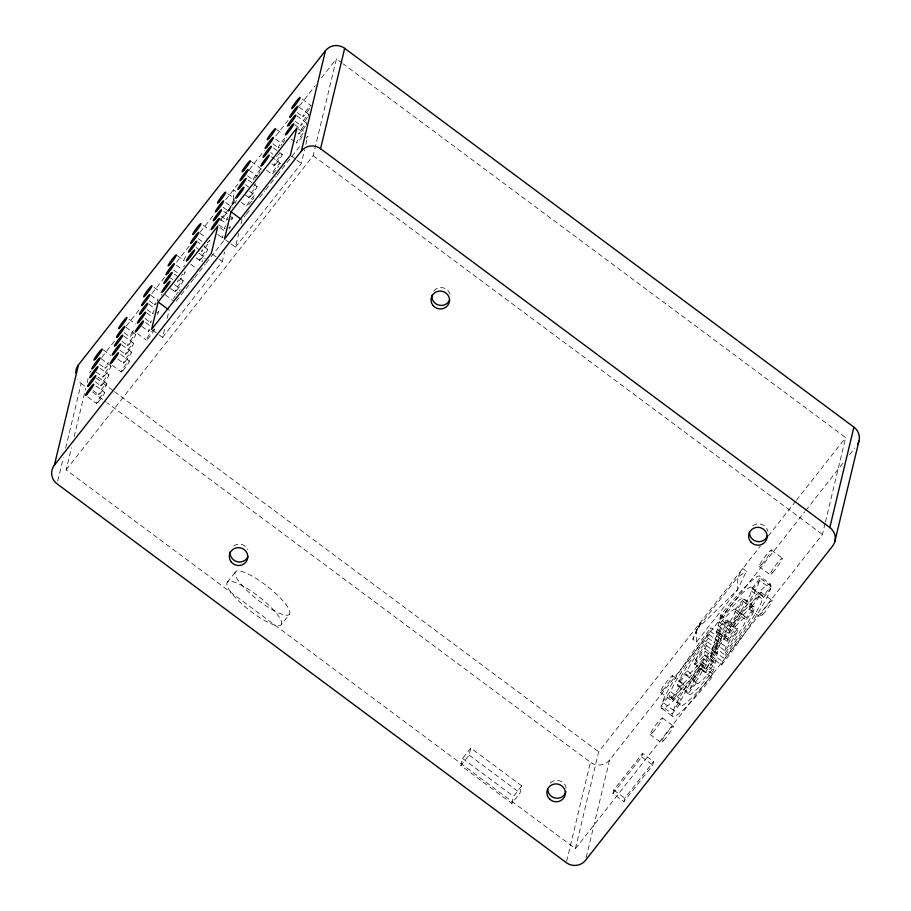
<?xml version="1.0" encoding="UTF-8"?>
<svg xmlns="http://www.w3.org/2000/svg" width="911" height="911" viewBox="0 0 911 911"><rect width="100%" height="100%" fill="white"/><g stroke="black" fill="none" stroke-linecap="round" stroke-linejoin="round"><path stroke-width="0.68" stroke-dasharray="4.55 3.42" d="M696.505 642.05L696.585 629.547L701.584 620.892L692.872 639.306L696.505 642.05L737.682 589.656L746.394 571.231L742.75 568.521L737.751 577.175L696.585 629.547L692.872 639.306M716.126 659.439L714.998 663.584A27.455 2.938 -53.4 0 1 705.239 672.352L694.296 664.21L702.563 653.119L713.529 661.432L716.126 659.439L705.171 651.285L702.563 653.119M705.239 672.352L713.529 661.432M57.746 481.11L63.36 457.732M65.672 448.11L81.181 383.474A13.722 13.244 13.5 0 1 77.617 379.557M825.081 523.404L822.428 534.472L575.41 848.665L66.161 469.86L71.479 447.722M74.144 436.654L85.771 388.223M87.092 382.688L88.094 378.543M159.311 334.986L162.591 337.434L164.561 329.247M167.18 318.326L169.15 310.139M162.591 337.434L222.284 261.503L224.584 251.948M231.064 243.966L235.437 247.223L238.716 233.569M241.016 224.015L241.996 219.927L245.503 215.463M235.437 247.223L301.313 163.445L304.593 149.791M305.902 144.337L307.861 136.138L306.107 138.381M66.161 469.86L313.19 155.679L336.444 58.816L342.149 63.064M460.886 765.547L462.583 758.499L470.816 748.033L521.741 785.908L520.044 792.957L511.811 803.422L460.886 765.547L469.131 755.071L470.816 748.033M511.811 803.422L513.508 796.385L521.741 785.908M566.653 861.282L590.43 762.268L107.452 403.015M575.41 848.665L598.664 751.803L760.343 546.144M586.172 857.581L609.607 759.945L804.766 511.731M612.932 793.583L613.786 790.065L642.597 753.408L653.551 761.55L652.709 765.069L623.887 801.726L612.932 793.583L641.754 756.927L642.597 753.408M623.887 801.726L624.73 798.207L653.551 761.55M661.215 705.706A82.366 8.803 -53.4 0 0 694.489 677.226L700.844 669.346L701.675 665.85L712.63 674.003L711.787 677.488L705.444 685.379A82.366 8.803 -53.4 0 1 672.17 713.86L661.215 705.706L669.574 695.082L680.358 703.725A68.632 7.334 -53.4 0 0 709.305 678.16L712.63 674.003M677.716 684.719L677.693 684.799A54.911 5.865 -53.4 0 0 700.536 664.825L702.518 662.343L703.372 658.801L714.326 666.954L713.472 670.485L711.491 672.967A54.911 5.865 -53.4 0 1 688.636 692.952L677.716 684.719L686.063 674.106L697.017 682.248L697.257 683.512A41.177 4.407 -53.4 0 0 713.233 668.287L714.326 666.954M694.296 664.21A27.455 2.938 -53.4 0 0 704.044 655.442L705.171 651.285M706.515 668.264L706.572 668.139A27.455 2.938 -53.4 0 1 715.75 653.62L718.392 649.976C717.367 657.503 710.261 662.126 706.515 668.264L695.56 660.122C699.306 653.973 706.412 649.349 707.448 641.834L724.143 654.44L723.3 657.97L712.345 649.828L713.199 646.286L715.089 643.792A41.177 4.407 -53.4 0 0 734.095 614.356L735.075 611.771L743.239 601.385L754.194 609.539L753.203 612.397A54.911 5.865 -53.4 0 1 728.606 650.944L723.3 657.97M678.889 681.326L687.406 670.166A41.177 4.407 -53.4 0 1 706.412 640.718L708.314 638.224L709.168 634.682L720.111 642.824L719.269 646.366L717.367 648.86A41.177 4.407 -53.4 0 0 698.361 678.308L689.843 689.468L678.889 681.326L679.264 680.255A54.911 5.865 -53.4 0 1 703.861 641.72L709.168 634.682M662.525 702.142L671.27 690.014A68.632 7.334 -53.4 0 1 701.755 642.096L710.022 631.118L710.865 627.611L721.808 635.764L720.965 639.271L712.709 650.238A68.632 7.334 -53.4 0 0 682.225 698.168L673.48 710.284L662.525 702.142L663.834 698.578A82.366 8.803 -53.4 0 1 701.379 640.126L710.865 627.611M710.648 656.899L711.491 653.392L719.747 642.414A68.632 7.334 -53.4 0 0 750.243 594.496L751.416 590.988L759.672 580.478L770.626 588.62L768.633 594.086A82.366 8.803 -53.4 0 1 731.089 652.527L721.603 665.041L710.648 656.899L720.134 644.384A82.366 8.803 -53.4 0 0 757.679 585.932L759.672 580.478M726.921 622.133L718.631 632.678L714.998 638.805L714.065 642.676L716.718 639.044A27.455 2.938 -53.4 0 0 725.885 624.525L726.921 622.133L737.876 630.275L736.84 632.667A27.455 2.938 -53.4 0 1 727.661 647.186L725.019 650.818L708.314 638.224M716.331 633.225L717.458 629.068A27.455 2.938 -53.4 0 1 726.204 620.391L737.796 628.488L727.285 641.367L716.331 633.225L726.841 620.334M718.141 625.709L718.984 622.167L720.977 619.696A54.911 5.865 -53.4 0 1 743.137 598.06L754.513 607.227L746.246 617.738L735.2 609.14A41.177 4.407 -53.4 0 0 719.223 624.365L718.141 625.709L729.085 633.851L730.178 632.507A41.177 4.407 -53.4 0 1 746.155 617.294L735.2 609.14M719.827 618.66L720.669 615.164L727.012 607.284A82.366 8.803 -53.4 0 1 759.523 575.991L770.478 584.145L771.036 586.194L762.837 596.637L751.882 588.483L751.154 587.014A68.632 7.334 -53.4 0 0 723.163 614.492L719.827 618.66L730.781 626.802L734.107 622.634A68.632 7.334 -53.4 0 1 762.097 595.156L751.154 587.014M721.603 665.041L722.446 661.534L730.702 650.568A68.632 7.334 -53.4 0 0 761.186 602.638L762.359 599.131L770.626 588.62M725.019 650.818L725.942 646.947L729.586 640.832L737.876 630.275M727.285 641.367L728.413 637.222A27.455 2.938 -53.4 0 1 737.147 628.533L737.796 628.488M729.085 633.851L729.939 630.31L731.92 627.838A54.911 5.865 -53.4 0 1 754.092 606.214M730.781 626.802L731.624 623.306L737.967 615.426A82.366 8.803 -53.4 0 1 770.478 584.145M825.412 522.026L845.681 437.61L343.288 63.918M669.574 695.082L669.403 695.583A68.632 7.334 -53.4 0 0 698.35 670.018L701.675 665.85M688.636 692.952L697.017 682.248M689.843 689.468L690.208 688.409A54.911 5.865 -53.4 0 1 714.805 649.862L720.111 642.824M743.239 601.385L742.249 604.255A54.911 5.865 -53.4 0 1 717.652 642.79L712.345 649.828M234.514 199.794L233.193 203.472L228.445 210.862L220.61 220.826M673.48 710.284L674.778 706.72A82.366 8.803 -53.4 0 1 712.322 648.268L721.808 635.764M754.194 609.539L746.029 619.913L745.05 622.498A41.177 4.407 -53.4 0 1 726.044 651.946L724.143 654.44M695.56 660.122L695.617 659.985A27.455 2.938 -53.4 0 1 704.795 645.478L707.448 641.834M183.635 260.512L186.539 254.374M228.445 210.862L234.833 197.357M89.426 373.009L91.18 370.766M101.736 357.34L114.934 340.555M126.367 326.013L140.442 308.112M151.875 293.558L165.073 276.773M176.506 262.231L190.581 244.33M200.226 232.066L214.244 214.244M225.632 199.76L237.919 184.136M249.352 169.583L264.304 150.566M275.737 136.024L288.058 120.354M299.491 105.813L315.331 85.668M321.481 77.834L336.444 58.816M220.929 219.073L233.193 203.472L233.512 189.727L237.156 192.437M176.165 301.199L193.724 278.868M194.601 277.753L205.134 264.361M206.023 263.233L224.448 239.787M246.38 214.336L249.899 209.872M259.555 197.585L264.828 190.877M265.705 189.761L276.249 176.358M277.126 175.242L300.835 145.077M227.26 582.3L235.494 571.835M281.203 624.741A34.322 8.279 38.2 0 0 245.207 587.299A34.322 8.279 38.2 0 0 236.291 598.527A34.322 8.279 38.2 0 0 281.203 624.741L289.436 614.265A34.322 8.279 38.2 0 0 253.44 576.822A34.322 8.279 38.2 0 0 244.524 588.05A34.322 8.279 38.2 0 0 289.436 614.265M768.269 536.078L795.542 501.392M796.419 500.276L845.681 437.61M805.643 510.604L843.449 462.526M849.599 454.703L854.871 447.996M735.291 609.596L743.558 599.074L743.137 598.06M751.882 588.483L760.639 577.346M672.17 713.86L680.517 703.235M703.372 658.801L702.29 660.145A41.177 4.407 -53.4 0 1 686.302 675.37L697.257 683.512M696.585 629.547L737.682 589.656L737.751 577.175L746.394 571.231M302.236 99.094L310.993 105.608A6.867 0.729 -53.4 0 0 310.116 106.166M299.024 107.077L308.875 114.41M297.35 112.565L302.816 116.631M296.906 115.891L306.768 123.213M295.232 121.368L300.71 125.433M294.8 124.693L303.557 131.207M298.011 128.815L305.675 134.509M291.008 138.973L294.287 141.421M313.19 155.679L822.428 534.472M276.591 129.487L283.162 134.373M275.566 139.11L281.043 143.175M291.452 156.111L295.836 159.368M296.929 160.177L301.313 163.445M272.799 143.767L278.276 147.844M273.459 147.912L278.925 151.989M280.03 152.797L282.216 154.426M270.681 152.581L272.867 154.21M271.341 156.715L280.098 163.228M271.854 163.832L274.04 165.46M266.456 170.186L271.933 174.263M251.402 161.589L261.263 168.922M771.366 550.016L782.31 558.158M249.295 170.391L256.959 176.096M247.61 175.869L253.087 179.945A6.867 0.729 -53.4 0 1 256.162 174.57A6.867 0.729 -53.4 0 1 261.081 168.945A6.867 0.729 -53.4 0 1 258.872 173.341M248.27 180.014L257.027 186.527M759.102 566.551L770.057 574.704M245.503 184.682L250.969 188.748M249.443 191.264L254.921 195.33M245.571 195.113L248.862 197.562M771.036 586.194L760.081 578.052L759.523 575.991M241.267 202.288L246.744 206.364M227.921 193.736L234.491 198.621M761.084 592.275L772.038 600.417M751.416 590.988L762.359 599.131M225.803 202.538L232.373 207.423M223.036 207.207L228.513 211.284M223.696 211.352L232.453 217.866M743.558 599.074L754.513 607.227M220.917 216.009L226.395 220.086M749.081 608.833L760.036 616.975M220.485 219.335L227.055 224.22M218.799 224.823L224.277 228.889M220.086 227.693L224.459 230.95M735.075 611.771L746.029 619.913M225.586 239.889L229.971 243.146M217.786 234.434L222.17 237.691M203.13 225.188L209.769 230.119M720.669 615.164L731.624 623.306M199.908 233.159L206.478 238.044M718.984 622.167L729.939 630.31M198.234 238.636L203.7 242.713M197.789 241.962L199.987 243.59M204.36 246.858L207.651 249.295M717.276 629.296L728.231 637.449M212.434 254.169L217.911 258.246M219.004 259.066L222.284 261.503M717.777 631.858L728.732 640M718.631 632.678L729.586 640.832M196.116 247.45L199.395 249.887M710.022 631.118L720.965 639.271M198.962 253.212L204.44 257.289M714.998 638.805L725.942 646.947M196.195 257.881L199.475 260.33M706.515 645.705L717.469 653.859M190.786 264.247L197.357 269.132M177.463 255.661L184.079 260.58M704.738 648.45L722.446 661.534M704.237 655.214L715.181 663.356M176.438 265.283L183.009 270.168M702.518 662.343L713.472 670.485M173.671 269.952L179.148 274.017M174.331 274.086L178.704 277.343M179.797 278.162L183.088 280.599M694.341 663.584L705.296 671.726M700.844 669.346L711.787 677.488M170.459 277.935L172.646 279.563M174.4 284.517L180.97 289.413M687.167 670.792L698.122 678.934M170.539 288.377L174.912 291.634M165.13 294.731L172.805 300.436M154.118 287.352L160.689 292.237M672.557 675.689L683.501 683.831M678.376 686.45L689.32 694.592M150.907 295.335L157.478 300.231M149.233 300.824L154.711 304.889M670.69 691.756L681.644 699.91M148.8 304.149L155.371 309.034M670.359 697.507L681.314 705.649M147.115 309.626L152.593 313.703M660.293 692.235L671.248 700.377M146.682 312.951L152.16 317.028M145.008 318.429L150.486 322.505M145.669 322.574L150.042 325.831M661.99 708.519L672.933 716.661M152.741 330.101L158.207 334.178M141.797 326.423L148.368 331.308M129.077 319.169L135.648 324.065M662.411 717.959L673.354 726.101M137.493 333.597L146.25 340.11M125.866 327.163L135.728 334.496M124.192 332.64L129.669 336.717M123.748 335.965L133.61 343.299M122.074 341.454L127.551 345.52M650.147 734.494L661.101 742.647M121.641 344.779L131.491 352.101M119.956 350.257L125.433 354.333M120.616 354.39L129.385 360.915M117.849 359.059L123.327 363.136M103.273 349.87L110.948 355.575M641.754 756.927L652.709 765.069M112.452 365.425L121.209 371.939M101.167 358.683L111.017 366.006M99.493 364.161L104.959 368.238M100.142 368.295L108.91 374.82M96.281 372.155L102.852 377.04M98.035 377.108L106.792 383.622M96.27 378.099L113.397 390.842M114.535 391.684L598.664 751.803M95.256 381.766L100.734 385.843M95.917 385.911L104.674 392.425M93.15 390.58L98.616 394.645M81.181 383.474L85.759 386.879M92.603 391.969L106.302 402.161M87.741 396.934L96.509 403.459M613.786 790.065L624.73 798.207M469.131 755.071L520.044 792.957M462.583 758.499L513.508 796.385M762.097 595.156L762.837 596.637M686.063 674.106L686.302 675.37M752.702 525.829A9.269 8.939 13.5 0 1 767.802 531.227M433.727 290.996A9.269 8.939 13.5 0 1 450.285 295.38M550.267 783.05A9.269 8.939 13.5 0 1 566.232 789.211M609.607 759.945A13.722 13.244 13.5 0 1 590.43 762.268M233.694 545.928A9.269 8.939 13.5 0 1 247.906 549.697M183.646 266.741A6.867 0.729 -53.4 0 1 184.705 265.454M275.589 170.505A6.867 0.729 -53.4 0 1 272.036 173.602A6.867 0.729 -53.4 0 1 277.821 165.301A6.867 0.729 -53.4 0 1 279.37 165.096M278.629 166.292A6.867 0.729 -53.4 0 1 277.707 167.658M306.551 124.124A6.867 0.729 -53.4 0 1 306.039 125.08M305.287 126.276A6.867 0.729 -53.4 0 1 299.252 133.871A6.867 0.729 -53.4 0 1 300.664 130.296A6.867 0.729 -53.4 0 1 306.46 123.315M154.426 329.087A6.867 0.729 -53.4 0 1 149.916 336.364A6.867 0.729 -53.4 0 1 146.477 339.199A6.867 0.729 -53.4 0 1 152.763 330.454M153.549 329.657A6.867 0.729 -53.4 0 1 154.118 329.19M279.825 152.9A6.867 0.729 -53.4 0 1 277.821 155.28M277.035 156.088A6.867 0.729 -53.4 0 1 276.466 156.555M257.836 174.775A6.867 0.729 -53.4 0 1 254.75 178.579M253.964 179.376A6.867 0.729 -53.4 0 1 253.395 179.843M173.534 298.58A6.867 0.729 -53.4 0 1 175.197 296.018M176.233 294.583A6.867 0.729 -53.4 0 1 178.362 291.862M179.308 290.78A6.867 0.729 -53.4 0 1 180.093 289.971M228.057 218.72A6.867 0.729 -53.4 0 1 227.272 219.517M226.702 219.984A6.867 0.729 -53.4 0 1 227.864 217.034M207.15 242.952A6.867 0.729 -53.4 0 1 209.405 241.688A6.867 0.729 -53.4 0 1 203.552 249.819A6.867 0.729 -53.4 0 1 202.322 249.66M203.984 247.097A6.867 0.729 -53.4 0 1 205.021 245.663M251.493 201.194A6.867 0.729 -53.4 0 1 246.847 205.704A6.867 0.729 -53.4 0 1 253.543 196.4A6.867 0.729 -53.4 0 1 252.529 199.76M308.658 115.321A6.867 0.729 -53.4 0 1 308.146 116.266M307.406 117.462A6.867 0.729 -53.4 0 1 301.37 125.069A6.867 0.729 -53.4 0 1 302.782 121.482A6.867 0.729 -53.4 0 1 308.567 114.513M309.524 108.66A6.867 0.729 -53.4 0 1 303.932 115.834A6.867 0.729 -53.4 0 1 303.773 114.399A6.867 0.729 -53.4 0 1 309.33 106.974M279.153 147.275A6.867 0.729 -53.4 0 1 281.704 141.979A6.867 0.729 -53.4 0 1 286.225 137.732M284.972 139.873A6.867 0.729 -53.4 0 1 283.014 142.674M281.932 144.097A6.867 0.729 -53.4 0 1 280.884 145.384M255.718 183.578A6.867 0.729 -53.4 0 1 253.588 186.299M153.469 313.133A6.867 0.729 -53.4 0 1 154.995 309.273M156.373 303.522A6.867 0.729 -53.4 0 1 156.18 301.837M157.102 300.471A6.867 0.729 -53.4 0 1 158.138 299.036M161.224 295.232A6.867 0.729 -53.4 0 1 162.01 294.435M158.343 311.573A6.867 0.729 -53.4 0 1 157.182 314.534M151.363 321.936A6.867 0.729 -53.4 0 1 151.215 320.649M156.988 312.849A6.867 0.729 -53.4 0 1 157.774 312.04M201.866 261.856A6.867 0.729 -53.4 0 1 202.925 260.557M204.656 258.667A6.867 0.729 -53.4 0 1 205.226 258.2M150.03 329.941A6.867 0.729 -53.4 0 1 149.837 328.256M230.79 219.232A6.867 0.729 -53.4 0 1 230.984 220.917M225.154 228.331A6.867 0.729 -53.4 0 1 225.757 225.837M302.258 136.445A6.867 0.729 -53.4 0 1 296.952 142.833A6.867 0.729 -53.4 0 1 298.239 139.554A6.867 0.729 -53.4 0 1 303.773 132.585M107.578 365.778A6.867 0.729 -53.4 0 1 104.936 367.953A6.867 0.729 -53.4 0 1 108.386 362.373M184.329 272.366A6.867 0.729 -53.4 0 1 183.726 274.86A6.867 0.729 -53.4 0 1 177.907 282.262A6.867 0.729 -53.4 0 1 178.499 279.768M181.54 275.555A6.867 0.729 -53.4 0 1 182.587 274.257M133.325 332.97A6.867 0.729 -53.4 0 1 129.635 336.444A6.867 0.729 -53.4 0 1 134.179 329.44M236.712 200.534A6.867 0.729 -53.4 0 1 236.461 201.16M235.949 202.117A6.867 0.729 -53.4 0 1 235.209 203.312M230.176 209.906A6.867 0.729 -53.4 0 1 229.39 210.714M228.82 211.181A6.867 0.729 -53.4 0 1 230.904 206.854A6.867 0.729 -53.4 0 1 236.37 200.352M228.672 228.035A6.867 0.729 -53.4 0 1 229.606 228.524M223.047 237.133A6.867 0.729 -53.4 0 1 222.899 235.835M104.514 375.662A6.867 0.729 -53.4 0 0 111.051 366.29A6.867 0.729 -53.4 0 0 105.243 372.622A6.867 0.729 -53.4 0 0 104.514 375.662M127.096 352.956A6.867 0.729 -53.4 0 0 133.644 343.584A6.867 0.729 -53.4 0 0 127.825 349.904A6.867 0.729 -53.4 0 0 127.096 352.956M129.214 344.153A6.867 0.729 -53.4 0 0 135.75 334.77A6.867 0.729 -53.4 0 0 129.943 341.101A6.867 0.729 -53.4 0 0 129.214 344.153M98.172 402.081A6.867 0.729 -53.4 0 0 104.708 392.709A6.867 0.729 -53.4 0 0 98.9 399.029A6.867 0.729 -53.4 0 0 98.172 402.081M124.989 361.769A6.867 0.729 -53.4 0 0 131.526 352.386A6.867 0.729 -53.4 0 0 125.718 358.718A6.867 0.729 -53.4 0 0 124.989 361.769M275.703 164.082A6.867 0.729 -53.4 0 0 282.251 154.711A6.867 0.729 -53.4 0 0 276.443 161.031A6.867 0.729 -53.4 0 0 275.703 164.082M176.575 290.256A6.867 0.729 -53.4 0 0 183.122 280.884A6.867 0.729 -53.4 0 0 177.303 287.216A6.867 0.729 -53.4 0 0 176.575 290.256M122.871 370.572A6.867 0.729 -53.4 0 0 129.408 361.189A6.867 0.729 -53.4 0 0 123.6 367.52A6.867 0.729 -53.4 0 0 122.871 370.572M100.278 393.279A6.867 0.729 -53.4 0 0 106.826 383.895A6.867 0.729 -53.4 0 0 101.019 390.227A6.867 0.729 -53.4 0 0 100.278 393.279M102.396 384.476A6.867 0.729 -53.4 0 0 108.933 375.093A6.867 0.729 -53.4 0 0 103.125 381.424A6.867 0.729 -53.4 0 0 102.396 384.476M201.137 258.952A6.867 0.729 -53.4 0 0 207.685 249.58A6.867 0.729 -53.4 0 0 201.866 255.9A6.867 0.729 -53.4 0 0 201.137 258.952M250.525 196.184A6.867 0.729 -53.4 0 0 257.061 186.812A6.867 0.729 -53.4 0 0 251.254 193.132A6.867 0.729 -53.4 0 0 250.525 196.184M652.64 732.444A10.294 1.105 -53.4 0 0 662.456 718.369A10.294 1.105 -53.4 0 0 653.734 727.866A10.294 1.105 -53.4 0 0 652.64 732.444M662.787 690.174A10.294 1.105 -53.4 0 0 672.603 676.11A10.294 1.105 -53.4 0 0 663.891 685.596A10.294 1.105 -53.4 0 0 662.787 690.174M761.596 564.501A10.294 1.105 -53.4 0 0 771.412 550.426A10.294 1.105 -53.4 0 0 762.689 559.923A10.294 1.105 -53.4 0 0 761.596 564.501M751.951 606.202A10.294 1.105 -53.4 0 0 761.289 592.48A10.294 1.105 -53.4 0 0 752.008 602.968A10.294 1.105 -53.4 0 0 751.951 606.202M673.741 698.316A10.294 1.105 -53.4 0 0 683.546 684.252A10.294 1.105 -53.4 0 0 674.835 693.749A10.294 1.105 -53.4 0 0 673.741 698.316M663.595 740.586A10.294 1.105 -53.4 0 0 673.4 726.522A10.294 1.105 -53.4 0 0 664.688 736.008A10.294 1.105 -53.4 0 0 663.595 740.586M762.906 614.356A10.294 1.105 -53.4 0 0 772.243 600.622A10.294 1.105 -53.4 0 0 762.962 611.122A10.294 1.105 -53.4 0 0 762.906 614.356M772.551 572.643A10.294 1.105 -53.4 0 0 782.355 558.58A10.294 1.105 -53.4 0 0 773.644 568.065A10.294 1.105 -53.4 0 0 772.551 572.643"/><path stroke-width="1.37" d="M853.914 427.145L829.819 527.526A13.722 13.244 13.5 0 1 832.529 546.144L585.511 860.326A13.722 13.244 13.5 0 1 566.323 862.66L57.086 483.855A13.722 13.244 13.5 0 1 54.364 465.236L78.471 364.855L325.489 50.674A13.722 13.244 13.5 0 1 344.677 48.34L853.914 427.145A13.722 13.244 13.5 0 1 857.615 444.317M158.195 301.985L151.636 329.292L211.341 253.36L217.888 226.065L158.195 301.985L168.045 309.319M231.041 211.785L224.493 239.081L290.358 155.291L296.918 127.995L231.041 211.785L240.903 219.107M54.364 465.236L301.393 151.055L325.489 50.674M829.819 527.526L320.57 148.732L344.677 48.34M834.852 541.51L858.948 441.129M767.438 535.839A9.269 8.939 13.5 0 1 749.491 531.887M565.982 791.534A9.269 8.939 13.5 0 1 547.739 789.416M449.704 299.97A9.269 8.939 13.5 0 1 431.939 295.266M301.393 151.055A13.722 13.244 13.5 0 1 320.57 148.732M247.974 556.553A9.269 8.939 13.5 0 1 230.21 551.85M75.715 372.918A13.722 13.244 13.5 0 1 78.471 364.855M750.846 541.965A9.269 8.939 13.5 0 0 766.595 539.369A9.269 8.939 13.5 0 0 756.176 527.423A9.269 8.939 13.5 0 0 750.846 541.965M549.777 799.243A9.269 8.939 13.5 0 0 565.127 795.052A9.269 8.939 13.5 0 0 553.489 784.212A9.269 8.939 13.5 0 0 549.777 799.243M432.998 305.413A9.269 8.939 13.5 0 0 448.861 303.488A9.269 8.939 13.5 0 0 438.977 291.121A9.269 8.939 13.5 0 0 432.998 305.413M231.269 561.996A9.269 8.939 13.5 0 0 247.12 560.083A9.269 8.939 13.5 0 0 237.247 547.705A9.269 8.939 13.5 0 0 231.269 561.996M93.56 367.52A6.867 0.729 -53.4 0 0 100.096 358.137A6.867 0.729 -53.4 0 0 94.288 364.468A6.867 0.729 -53.4 0 0 93.56 367.52M89.335 385.137A6.867 0.729 -53.4 0 0 95.871 375.753A6.867 0.729 -53.4 0 0 90.064 382.085A6.867 0.729 -53.4 0 0 89.335 385.137M95.678 358.718A6.867 0.729 -53.4 0 0 102.214 349.334A6.867 0.729 -53.4 0 0 96.407 355.666A6.867 0.729 -53.4 0 0 95.678 358.718M87.217 393.939A6.867 0.729 -53.4 0 0 93.753 384.556A6.867 0.729 -53.4 0 0 87.946 390.887A6.867 0.729 -53.4 0 0 87.217 393.939M114.034 353.616A6.867 0.729 -53.4 0 0 120.571 344.233A6.867 0.729 -53.4 0 0 114.763 350.564A6.867 0.729 -53.4 0 0 114.034 353.616M111.916 362.419A6.867 0.729 -53.4 0 0 118.464 353.047A6.867 0.729 -53.4 0 0 112.645 359.378A6.867 0.729 -53.4 0 0 111.916 362.419M116.141 344.813A6.867 0.729 -53.4 0 0 122.689 335.43A6.867 0.729 -53.4 0 0 116.881 341.762A6.867 0.729 -53.4 0 0 116.141 344.813M118.259 336.011A6.867 0.729 -53.4 0 0 124.807 326.628A6.867 0.729 -53.4 0 0 118.988 332.959A6.867 0.729 -53.4 0 0 118.259 336.011M120.377 327.197A6.867 0.729 -53.4 0 0 126.914 317.825A6.867 0.729 -53.4 0 0 121.106 324.145A6.867 0.729 -53.4 0 0 120.377 327.197M139.076 321.799A6.867 0.729 -53.4 0 0 145.623 312.416A6.867 0.729 -53.4 0 0 139.816 318.748A6.867 0.729 -53.4 0 0 139.076 321.799M136.969 330.602A6.867 0.729 -53.4 0 0 143.505 321.219A6.867 0.729 -53.4 0 0 137.698 327.55A6.867 0.729 -53.4 0 0 136.969 330.602M141.194 312.985A6.867 0.729 -53.4 0 0 147.73 303.614A6.867 0.729 -53.4 0 0 141.922 309.934A6.867 0.729 -53.4 0 0 141.194 312.985M145.418 295.38A6.867 0.729 -53.4 0 0 151.966 285.997A6.867 0.729 -53.4 0 0 146.147 292.329A6.867 0.729 -53.4 0 0 145.418 295.38M143.312 304.183A6.867 0.729 -53.4 0 0 149.848 294.8A6.867 0.729 -53.4 0 0 144.04 301.131A6.867 0.729 -53.4 0 0 143.312 304.183M167.738 273.311A6.867 0.729 -53.4 0 0 174.286 263.928A6.867 0.729 -53.4 0 0 168.467 270.26A6.867 0.729 -53.4 0 0 167.738 273.311M163.513 290.916A6.867 0.729 -53.4 0 0 170.05 281.545A6.867 0.729 -53.4 0 0 164.242 287.876A6.867 0.729 -53.4 0 0 163.513 290.916M165.62 282.114A6.867 0.729 -53.4 0 0 172.168 272.731A6.867 0.729 -53.4 0 0 166.36 279.062A6.867 0.729 -53.4 0 0 165.62 282.114M169.856 264.509A6.867 0.729 -53.4 0 0 176.392 255.126A6.867 0.729 -53.4 0 0 170.585 261.457A6.867 0.729 -53.4 0 0 169.856 264.509M194.419 233.193A6.867 0.729 -53.4 0 0 200.955 223.821A6.867 0.729 -53.4 0 0 195.148 230.153A6.867 0.729 -53.4 0 0 194.419 233.193M192.301 242.007A6.867 0.729 -53.4 0 0 198.837 232.624A6.867 0.729 -53.4 0 0 193.03 238.955A6.867 0.729 -53.4 0 0 192.301 242.007M190.183 250.81A6.867 0.729 -53.4 0 0 196.73 241.426A6.867 0.729 -53.4 0 0 190.923 247.758A6.867 0.729 -53.4 0 0 190.183 250.81M188.076 259.612A6.867 0.729 -53.4 0 0 194.612 250.24A6.867 0.729 -53.4 0 0 188.805 256.56A6.867 0.729 -53.4 0 0 188.076 259.612M219.221 201.764A6.867 0.729 -53.4 0 0 225.757 192.38A6.867 0.729 -53.4 0 0 219.95 198.712A6.867 0.729 -53.4 0 0 219.221 201.764M217.103 210.566A6.867 0.729 -53.4 0 0 223.65 201.194A6.867 0.729 -53.4 0 0 217.831 207.514A6.867 0.729 -53.4 0 0 217.103 210.566M214.996 219.369A6.867 0.729 -53.4 0 0 221.532 209.997A6.867 0.729 -53.4 0 0 215.725 216.328A6.867 0.729 -53.4 0 0 214.996 219.369M212.878 228.183A6.867 0.729 -53.4 0 0 219.414 218.799A6.867 0.729 -53.4 0 0 213.607 225.131A6.867 0.729 -53.4 0 0 212.878 228.183M239.57 188.042A6.867 0.729 -53.4 0 0 246.107 178.658A6.867 0.729 -53.4 0 0 240.299 184.99A6.867 0.729 -53.4 0 0 239.57 188.042M241.688 179.239A6.867 0.729 -53.4 0 0 248.225 169.856A6.867 0.729 -53.4 0 0 242.417 176.187A6.867 0.729 -53.4 0 0 241.688 179.239M243.795 170.425A6.867 0.729 -53.4 0 0 250.343 161.053A6.867 0.729 -53.4 0 0 244.535 167.373A6.867 0.729 -53.4 0 0 243.795 170.425M237.452 196.844A6.867 0.729 -53.4 0 0 244 187.461A6.867 0.729 -53.4 0 0 238.192 193.792A6.867 0.729 -53.4 0 0 237.452 196.844M268.984 138.324A6.867 0.729 -53.4 0 0 275.521 128.952A6.867 0.729 -53.4 0 0 269.713 135.272A6.867 0.729 -53.4 0 0 268.984 138.324M264.748 155.94A6.867 0.729 -53.4 0 0 271.296 146.557A6.867 0.729 -53.4 0 0 265.488 152.889A6.867 0.729 -53.4 0 0 264.748 155.94M262.641 164.743A6.867 0.729 -53.4 0 0 269.178 155.36A6.867 0.729 -53.4 0 0 263.37 161.691A6.867 0.729 -53.4 0 0 262.641 164.743M266.866 147.138A6.867 0.729 -53.4 0 0 273.414 137.755A6.867 0.729 -53.4 0 0 267.595 144.086A6.867 0.729 -53.4 0 0 266.866 147.138M289.299 124.727A6.867 0.729 -53.4 0 0 295.847 115.344A6.867 0.729 -53.4 0 0 290.04 121.675A6.867 0.729 -53.4 0 0 289.299 124.727M293.536 107.122A6.867 0.729 -53.4 0 0 300.072 97.739A6.867 0.729 -53.4 0 0 294.264 104.07A6.867 0.729 -53.4 0 0 293.536 107.122M287.193 133.53A6.867 0.729 -53.4 0 0 293.729 124.158A6.867 0.729 -53.4 0 0 287.922 130.478A6.867 0.729 -53.4 0 0 287.193 133.53M291.418 115.925A6.867 0.729 -53.4 0 0 297.954 106.541A6.867 0.729 -53.4 0 0 292.146 112.873A6.867 0.729 -53.4 0 0 291.418 115.925M91.442 376.323A6.867 0.729 -53.4 0 0 97.989 366.951A6.867 0.729 -53.4 0 0 92.182 373.271A6.867 0.729 -53.4 0 0 91.442 376.323"/></g></svg>
